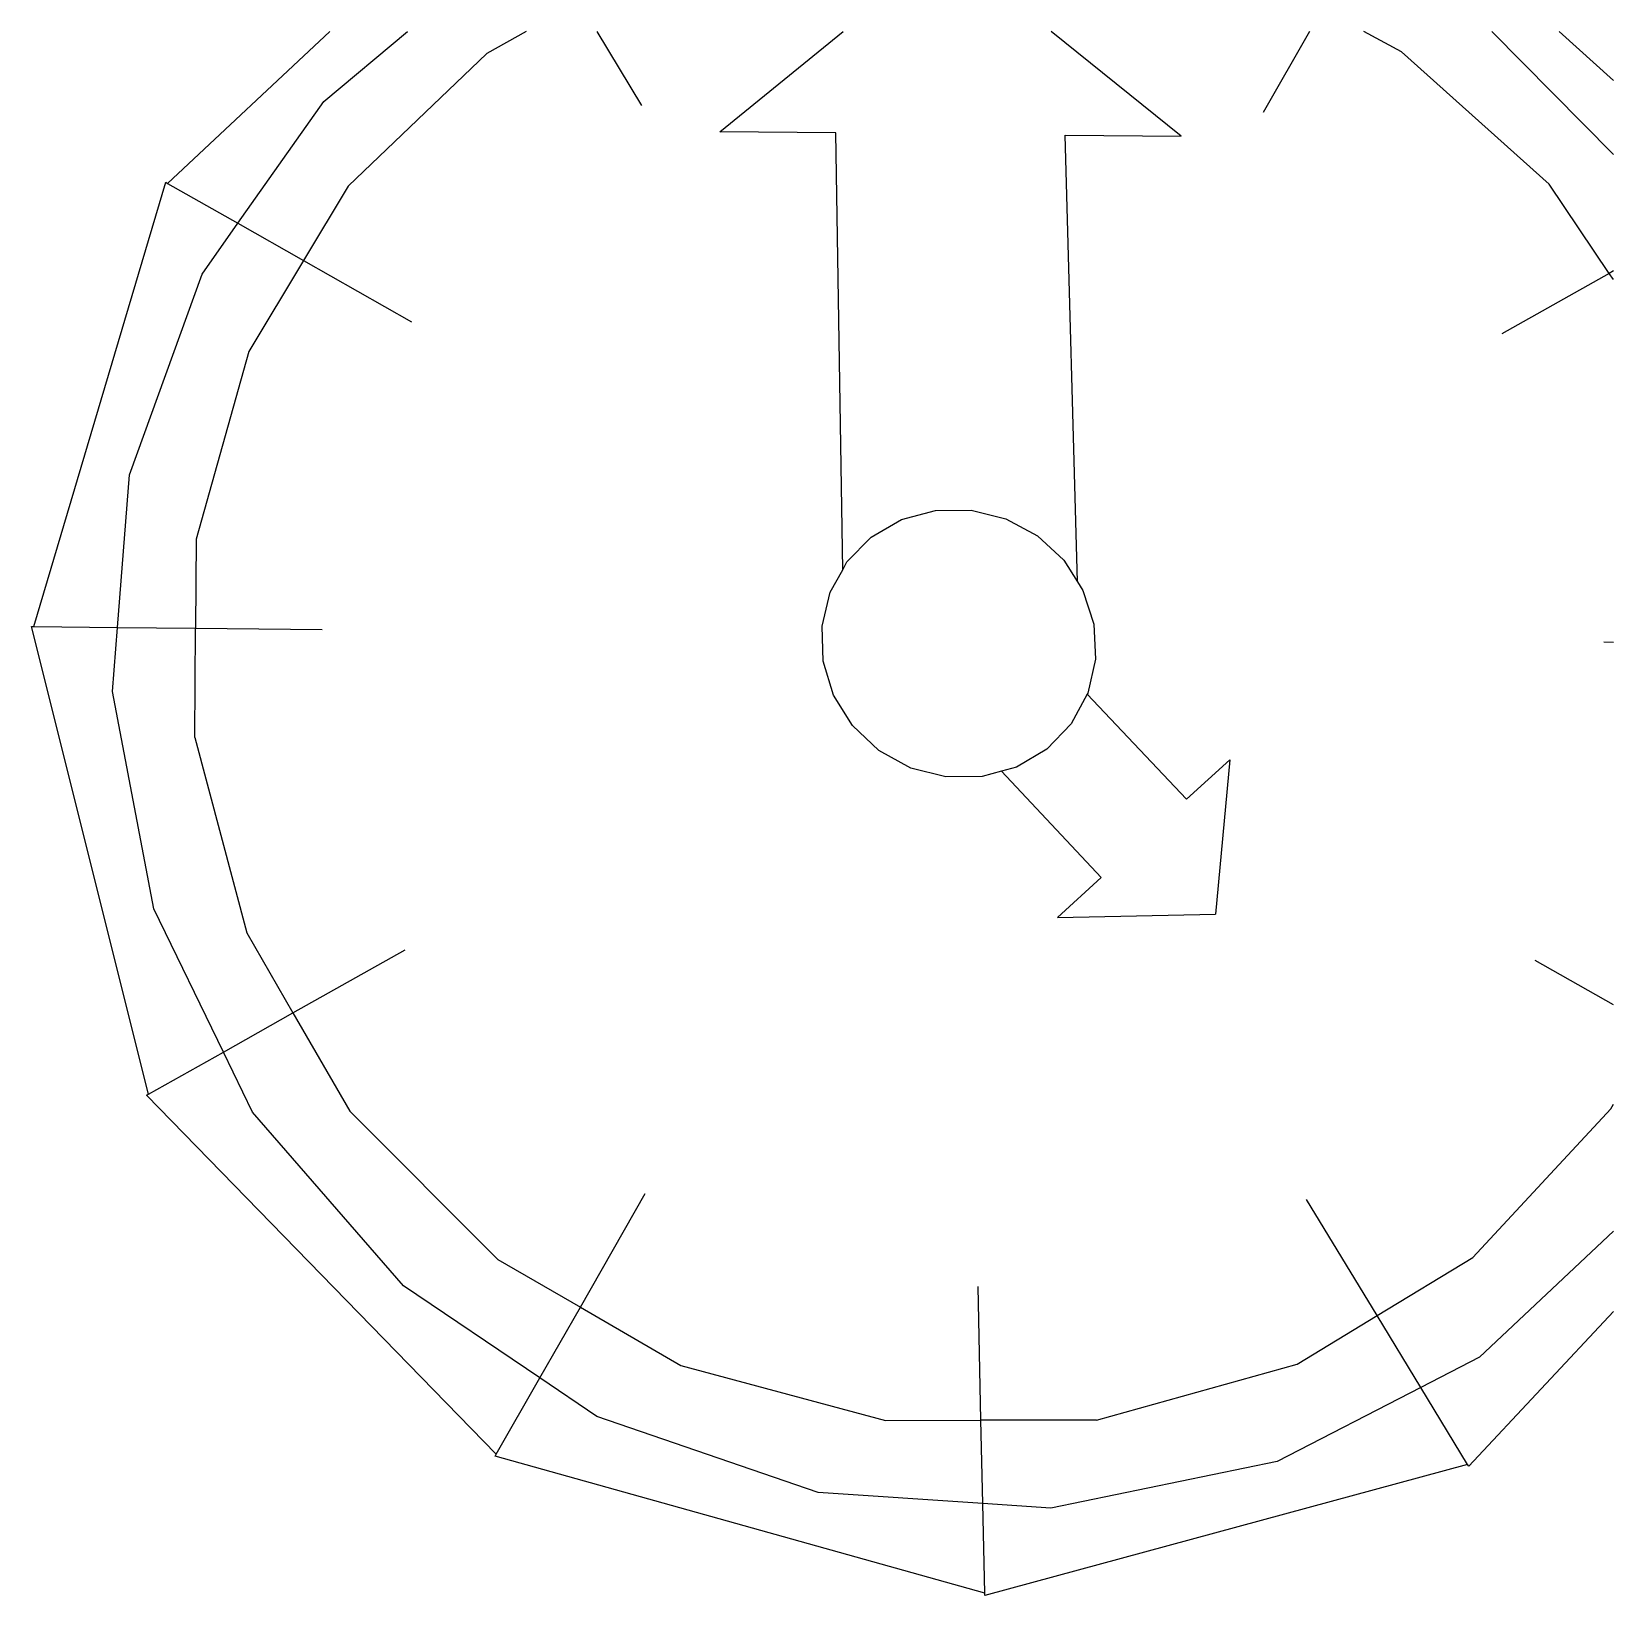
# Model space of a CAD drawing. Extents: x -0.63 to 2.45, y -1.44 to 1.61.
import ezdxf

# ---------------------------------------------------------------- set-up
doc = ezdxf.new("R2010")
doc.units = 0
doc.layers.get('0').update_dxf_attribs({"linetype": 'CONTINUOUS'})

msp = doc.modelspace()

# ---------------------------------------------------------------- linework, layer by layer
for p, q in [((-0.3674, 1.3152), (-0.0508, 1.6113)), ((-0.0629, 1.4751), (0.1004, 1.6113)), ((0.3322, 1.6113), (0.2554, 1.5689)), ((0.4698, 1.6113), (0.5575, 1.4669)), ((0.7102, 1.416), (0.9508, 1.6113)), ((1.6106, 1.4072), (1.3564, 1.6113)), ((1.8604, 1.6113), (1.77, 1.4532)), ((2.0405, 1.5721), (1.9665, 1.6113)), ((2.4536, 1.3714), (2.2166, 1.6113)), ((2.4536, 1.5159), (2.3479, 1.6113)), ((0.2554, 1.5689), (-0.0148, 1.3097)), ((2.3284, 1.3139), (2.0405, 1.5721)), ((-0.2302, 1.2373), (-0.0629, 1.4751)), ((0.9367, 1.4138), (0.7102, 1.416)), ((0.9498, 0.5612), (0.9367, 1.4138)), ((1.3839, 1.4094), (1.6106, 1.4072)), ((1.4082, 0.5374), (1.3839, 1.4094)), ((-0.6287, 0.4504), (-0.3708, 1.3172)), ((-0.3708, 1.3172), (-0.3674, 1.3152)), ((-0.3674, 1.3152), (-0.2302, 1.2373)), ((-0.0148, 1.3097), (-0.1022, 1.1645)), ((2.4454, 1.1396), (2.3284, 1.3139)), ((-0.3001, 1.1379), (-0.2302, 1.2373)), ((-0.2302, 1.2373), (-0.1022, 1.1645)), ((-0.1022, 1.1645), (-0.2088, 0.9873)), ((-0.1022, 1.1645), (0.1085, 1.0448)), ((2.4536, 1.1442), (2.4454, 1.1396)), ((-0.4417, 0.7461), (-0.3001, 1.1379)), ((2.4454, 1.1396), (2.2357, 1.0218)), ((2.4536, 1.1274), (2.4454, 1.1396)), ((-0.2088, 0.9873), (-0.3119, 0.621)), ((-0.4653, 0.4488), (-0.4417, 0.7461)), ((1.0057, 0.6247), (1.0647, 0.659)), ((1.0647, 0.659), (1.131, 0.677)), ((1.131, 0.677), (1.2004, 0.6775)), ((1.2004, 0.6775), (1.2682, 0.6605)), ((1.2682, 0.6605), (1.3298, 0.6272)), ((-0.3119, 0.621), (-0.313, 0.4473)), ((0.9582, 0.5764), (1.0057, 0.6247)), ((1.3298, 0.6272), (1.3812, 0.5796)), ((0.9254, 0.5172), (0.9498, 0.5612)), ((0.9498, 0.5612), (0.9582, 0.5764)), ((1.3812, 0.5796), (1.4082, 0.5374)), ((1.4082, 0.5374), (1.4187, 0.521)), ((0.9095, 0.4512), (0.9254, 0.5172)), ((1.4187, 0.521), (1.4398, 0.4552)), ((-0.6328, 0.4505), (-0.6287, 0.4504)), ((-0.4047, -0.4621), (-0.6328, 0.4505)), ((-0.6287, 0.4504), (-0.4653, 0.4488)), ((-0.4752, 0.3239), (-0.4653, 0.4488)), ((-0.4653, 0.4488), (-0.313, 0.4473)), ((-0.3144, 0.2341), (-0.313, 0.4473)), ((-0.313, 0.4473), (-0.0656, 0.4448)), ((0.9117, 0.3827), (0.9095, 0.4512)), ((1.4398, 0.4552), (1.4431, 0.3868)), ((2.4536, 0.4194), (2.4348, 0.4196)), ((0.932, 0.3165), (0.9117, 0.3827)), ((1.4431, 0.3868), (1.428, 0.3203)), ((-0.3945, -0.1006), (-0.4752, 0.3239)), ((0.9691, 0.257), (0.932, 0.3165)), ((1.4271, 0.3185), (1.3957, 0.2603)), ((1.428, 0.3203), (1.4271, 0.3185)), ((1.4271, 0.3185), (1.621, 0.1135)), ((1.0205, 0.2085), (0.9691, 0.257)), ((1.3957, 0.2603), (1.3483, 0.211)), ((-0.3144, 0.2341), (-0.2131, -0.1472)), ((1.0826, 0.1743), (1.0205, 0.2085)), ((1.3483, 0.211), (1.2889, 0.1759)), ((1.621, 0.1135), (1.7051, 0.1905)), ((1.7051, 0.1905), (1.6774, -0.1111)), ((1.1513, 0.1568), (1.0826, 0.1743)), ((1.2217, 0.1574), (1.1513, 0.1568)), ((1.2598, 0.1679), (1.2217, 0.1574)), ((1.2889, 0.1759), (1.2598, 0.1679)), ((1.2598, 0.1679), (1.454, -0.0393)), ((1.454, -0.0393), (1.3689, -0.1173)), ((-0.2586, -0.38), (-0.3945, -0.1006)), ((1.3689, -0.1173), (1.6774, -0.1111)), ((-0.2131, -0.1472), (-0.1228, -0.3037)), ((-0.1228, -0.3037), (0.096, -0.1807)), ((2.4536, -0.288), (2.3011, -0.2013)), ((-0.2586, -0.38), (-0.1228, -0.3037)), ((-0.1228, -0.3037), (-0.012, -0.4956)), ((-0.4047, -0.4621), (-0.2586, -0.38)), ((-0.2015, -0.4974), (-0.2586, -0.38)), ((-0.4084, -0.4642), (-0.4047, -0.4621)), ((0.2739, -1.1647), (-0.4084, -0.4642)), ((2.1797, -0.781), (2.4489, -0.4909)), ((2.4489, -0.4909), (2.4536, -0.4815)), ((0.0931, -0.8365), (-0.2015, -0.4974)), ((-0.012, -0.4956), (0.277, -0.7847)), ((0.4379, -0.8778), (0.5646, -0.6561)), ((1.9929, -0.8944), (1.8549, -0.6675)), ((2.4536, -0.7298), (2.1927, -0.9752)), ((0.277, -0.7847), (0.4379, -0.8778)), ((1.9929, -0.8944), (2.1797, -0.781)), ((0.3589, -1.016), (0.0931, -0.8365)), ((1.2197, -1.0986), (1.214, -0.8373)), ((0.3589, -1.016), (0.4379, -0.8778)), ((0.4379, -0.8778), (0.6342, -0.9915)), ((1.8368, -0.9892), (1.9929, -0.8944)), ((2.078, -1.0345), (1.9929, -0.8944)), ((2.4536, -0.8863), (2.1716, -1.1884)), ((2.1927, -0.9752), (2.078, -1.0345)), ((0.2739, -1.1647), (0.3589, -1.016)), ((0.47, -1.091), (0.3589, -1.016)), ((0.6342, -0.9915), (1.0335, -1.099)), ((1.4449, -1.0982), (1.8368, -0.9892)), ((2.078, -1.0345), (1.7978, -1.1792)), ((2.1693, -1.1846), (2.078, -1.0345)), ((0.9019, -1.2397), (0.47, -1.091)), ((1.0335, -1.099), (1.2197, -1.0986)), ((1.4449, -1.0982), (1.2197, -1.0986)), ((1.2232, -1.2612), (1.2197, -1.0986)), ((0.2718, -1.1684), (0.2739, -1.1647)), ((1.227, -1.4358), (0.2718, -1.1684)), ((2.1693, -1.1846), (1.2271, -1.4402)), ((1.7978, -1.1792), (1.3562, -1.27)), ((2.1716, -1.1884), (2.1693, -1.1846)), ((1.2232, -1.2612), (0.9019, -1.2397)), ((1.3562, -1.27), (1.2232, -1.2612)), ((1.227, -1.4358), (1.2232, -1.2612)), ((1.2271, -1.4402), (1.227, -1.4358))]:
    msp.add_line(p, q)

doc.saveas('drawing.dxf')
